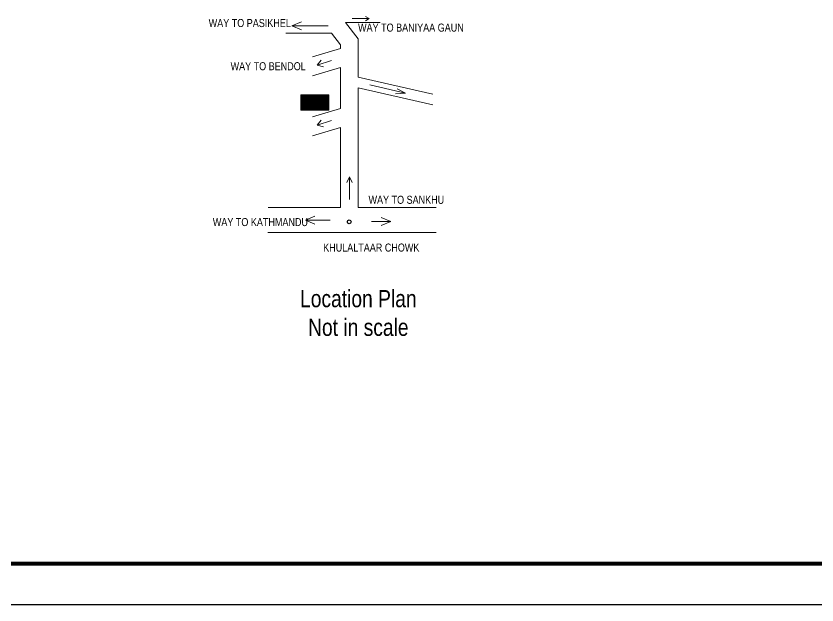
# Model space of a CAD drawing. Header units: inches. Extents: x -9985691 to 3643, y -3270716 to 4788.
# Drawn here: x -4972244 to -4971313, y -3263817 to -3263132 of the extents above; entities that cross this region are included whole.
import ezdxf

# ---------------------------------------------------------------- set-up
doc = ezdxf.new("R2010")
doc.units = ezdxf.units.IN
doc.header["$LTSCALE"] = 2
doc.header["$MEASUREMENT"] = 0
doc.layers.get('0').update_dxf_attribs({"linetype": 'CONTINUOUS'})
for name, color, linetype, lineweight in [('1', 7, 'CONTINUOUS', 13), ('annotate', 7, 'CONTINUOUS', 9), ('Text-100.w', 254, 'CONTINUOUS', 9)]:
    doc.layers.add(name, color=color, linetype=linetype, lineweight=lineweight)
doc.styles.add('Arial', font='arial.ttf', dxfattribs={"width": 0.8, "height": 12})
doc.styles.add('DIM', font='arial.ttf', dxfattribs={"width": 0.8})
doc.styles.add('times new roman', font='times.ttf', dxfattribs={"height": 7})

msp = doc.modelspace()

# ---------------------------------------------------------------- hatches: boundary and pattern name
at = {"layer": '1', "ltscale": 5}
h = msp.add_hatch(dxfattribs=at)
h.set_pattern_fill('ANSI31', color=11, scale=2.445872, angle=180, style=0)
h.set_pattern_definition([(225, (-4971880.31253, -3263425.79993), (0.21618656, -0.21618656), [])])
h.paths.add_polyline_path([(-4971912.79, -3263241.46), (-4971880.31, -3263241.46), (-4971880.31, -3263223.83), (-4971912.79, -3263223.83)])
h.paths.add_polyline_path([(-4971886.82, -3263236.78), (-4971904.74, -3263236.78), (-4971904.74, -3263228.97), (-4971886.82, -3263228.97)], flags=24)

# ---------------------------------------------------------------- linework, layer by layer
msp.add_lwpolyline([(-4973919.51, -3263816.79), (-4973919.51, -3261571.75), (-4970744.71, -3261571.75), (-4970744.71, -3263816.79)], close=True)
at = {"const_width": 4.8}
msp.add_lwpolyline([(-4970792.71, -3263768.79), (-4970792.71, -3261619.75), (-4973775.51, -3261619.75), (-4973775.51, -3263768.79)], close=True, dxfattribs=at)
at = {"ltscale": 0.5}
msp.add_circle((-4971856.66, -3263371.29), 2.16, dxfattribs=at)
at = {"layer": '1', "color": 11, "ltscale": 5}
for p, q in [((-4971923.49, -3263143.35), (-4971912.27, -3263138.65)), ((-4971846.21, -3263158.66), (-4971860.89, -3263139.6)), ((-4971860.89, -3263139.6), (-4971820.8, -3263139.6)), ((-4971853.33, -3263134.93), (-4971833.32, -3263134.93)), ((-4971833.32, -3263134.93), (-4971837.56, -3263132.41)), ((-4971833.32, -3263134.93), (-4971837.56, -3263137.45)), ((-4971881.1, -3263143.35), (-4971923.49, -3263143.35)), ((-4971923.49, -3263143.35), (-4971912.27, -3263148.04)), ((-4971877.17, -3263152.13), (-4971930.51, -3263152.13)), ((-4971866.76, -3263165.65), (-4971877.17, -3263152.13)), ((-4971846.21, -3263203.21), (-4971846.21, -3263158.66)), ((-4971866.76, -3263169.86), (-4971866.76, -3263165.65)), ((-4971866.76, -3263169.86), (-4971899.54, -3263179.46)), ((-4971893.99, -3263189.12), (-4971889.19, -3263183.29)), ((-4971877.28, -3263183.89), (-4971893.99, -3263189.12)), ((-4971866.76, -3263191.82), (-4971899.54, -3263201.42)), ((-4971893.99, -3263189.12), (-4971886.72, -3263191.17)), ((-4971866.76, -3263239.64), (-4971866.76, -3263191.82)), ((-4971759.35, -3263223.05), (-4971846.21, -3263203.21)), ((-4971846.21, -3263354.52), (-4971846.21, -3263215.35)), ((-4971759.35, -3263235.18), (-4971846.21, -3263215.35)), ((-4971832.53, -3263211.88), (-4971791.31, -3263221.74)), ((-4971791.31, -3263221.74), (-4971802.88, -3263222.41)), ((-4971791.31, -3263221.74), (-4971800.77, -3263216.76)), ((-4971866.76, -3263239.64), (-4971899.54, -3263249.23)), ((-4971893.99, -3263258.89), (-4971889.19, -3263253.06)), ((-4971866.76, -3263261.59), (-4971899.54, -3263271.19)), ((-4971877.28, -3263253.66), (-4971893.99, -3263258.89)), ((-4971893.99, -3263258.89), (-4971886.72, -3263260.94)), ((-4971866.76, -3263354.52), (-4971866.76, -3263261.59)), ((-4971856.31, -3263318.9), (-4971859.37, -3263325.55)), ((-4971856.31, -3263318.9), (-4971856.31, -3263345.36)), ((-4971856.31, -3263318.9), (-4971853.26, -3263325.55)), ((-4971866.76, -3263354.52), (-4971950.9, -3263354.52)), ((-4971755.72, -3263354.52), (-4971846.21, -3263354.52)), ((-4971907.67, -3263369.24), (-4971896.45, -3263364.54)), ((-4971878.82, -3263369.24), (-4971907.67, -3263369.24)), ((-4971907.67, -3263369.24), (-4971896.45, -3263373.93)), ((-4971808.33, -3263370.98), (-4971830.89, -3263370.98)), ((-4971808.33, -3263370.98), (-4971819.54, -3263366.28)), ((-4971808.33, -3263370.98), (-4971819.54, -3263375.67)), ((-4971755.72, -3263383.87), (-4971951.09, -3263383.87))]:
    msp.add_line(p, q, dxfattribs=at)
at = {"layer": '1', "color": 1, "ltscale": 5}
msp.add_lwpolyline([(-4971880.31, -3263241.46), (-4971912.79, -3263241.46), (-4971912.79, -3263223.83), (-4971880.31, -3263223.83)], close=True, dxfattribs=at)

# ---------------------------------------------------------------- texts
at = {"color": 7, "insert": (-4971903.36, -3263230.15), "char_height": 5.136, "width": 139.5707, "attachment_point": 1, "style": 'times new roman'}
msp.add_mtext('SITE', dxfattribs=at)
at = {"layer": 'annotate', "char_height": 9.3751, "attachment_point": 1, "style": 'DIM'}
for s, insert in [('WAY TO PASIKHEL', (-4972019.99, -3263135.47)), ('WAY TO BANIYAA GAUN', (-4971846.39, -3263140.79)), ('WAY TO BENDOL', (-4971994.52, -3263185.68)), ('WAY TO SANKHU', (-4971834.22, -3263340.96)), ('WAY TO KATHMANDU', (-4972015.2, -3263366.88)), ('KHULALTAAR CHOWK', (-4971886.9, -3263396.54))]:
    msp.add_mtext(s, dxfattribs=dict(at, insert=insert))
at = {"layer": 'Text-100.w', "insert": (-4971846.09, -3263450.59), "char_height": 20, "width": 569.1024, "attachment_point": 2, "style": 'Arial'}
msp.add_mtext('{\\fArial CE|b0|i0|c0|p34;Location Plan\\PNot in scale}', dxfattribs=at)

doc.saveas('drawing.dxf')
